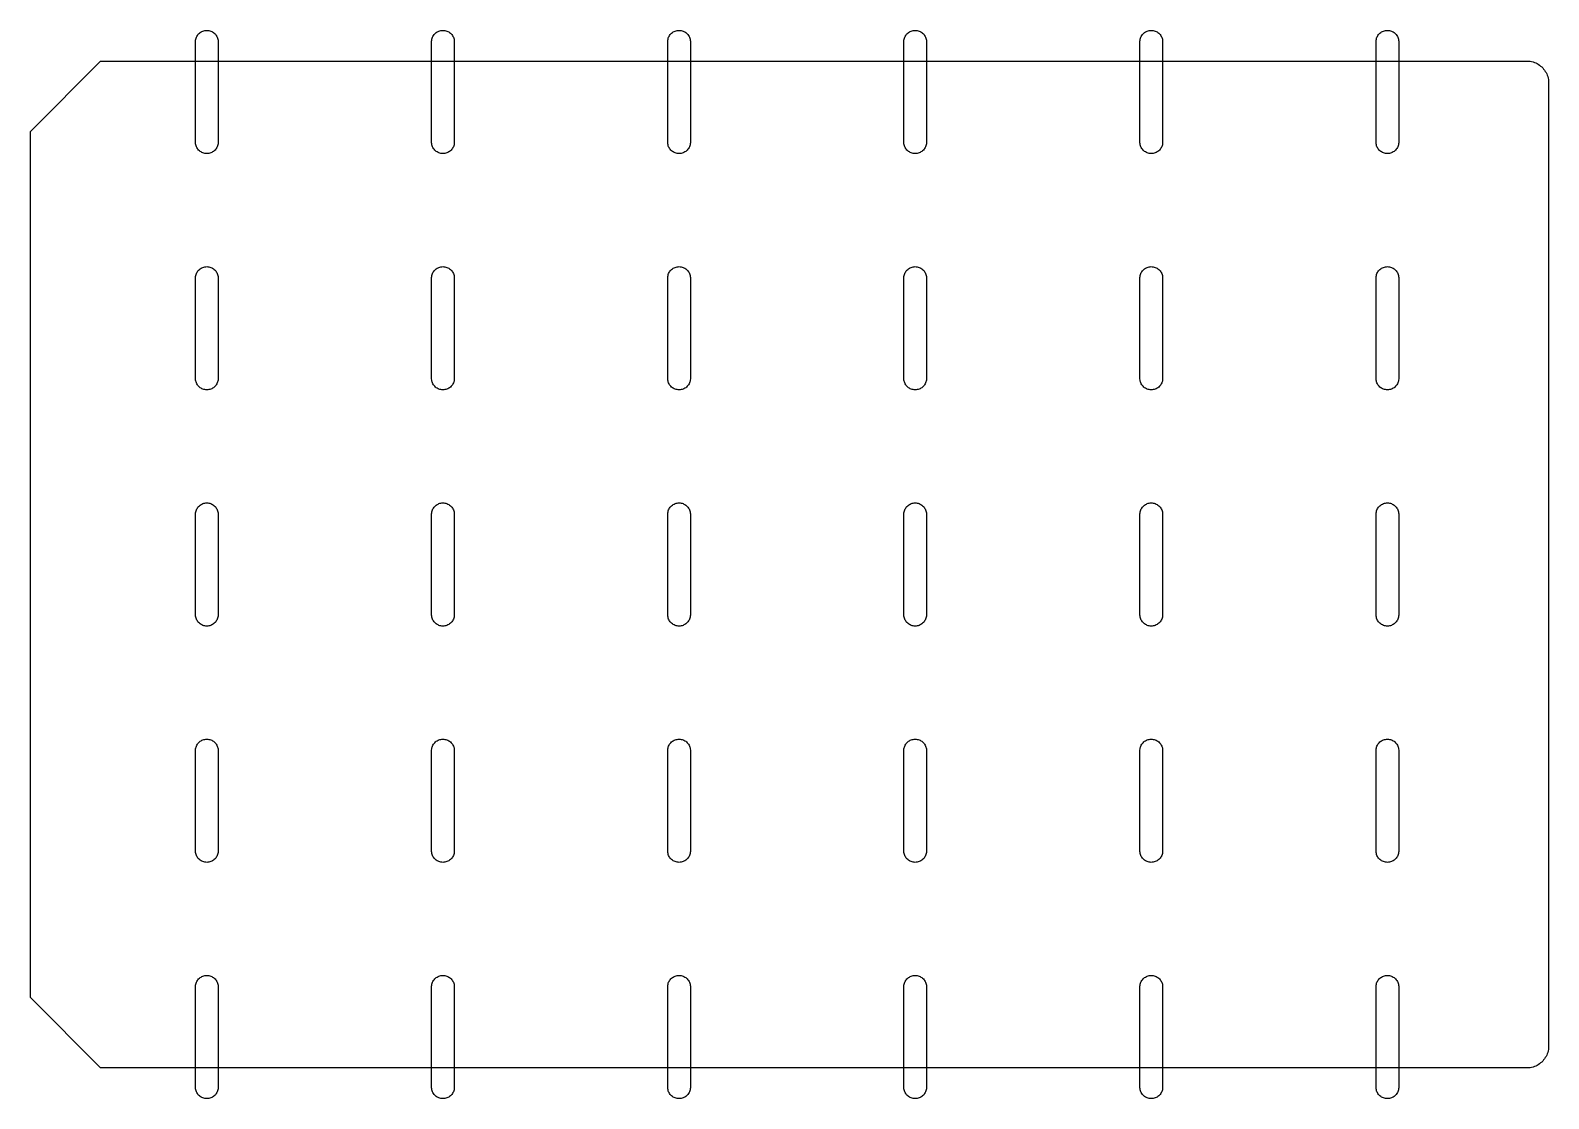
# Model space of a CAD drawing. Extents: x -63 to 63, y -44 to 44.
import ezdxf

# ---------------------------------------------------------------- set-up
doc = ezdxf.new("R2010")
doc.units = 0
doc.layers.add('L0D0_0', color=1, linetype='CONTINUOUS')

msp = doc.modelspace()

# ---------------------------------------------------------------- linework, layer by layer
at = {"layer": 'L0D0_0'}
for points in [[(-48.12, 33.916), (-48.204, 33.92), (-48.287, 33.931), (-48.369, 33.95), (-48.449, 33.976), (-48.526, 34.009), (-48.6, 34.049), (-48.67, 34.095), (-48.736, 34.148), (-48.797, 34.206), (-48.852, 34.269), (-48.901, 34.337), (-48.944, 34.409), (-48.981, 34.485), (-49.01, 34.563), (-49.033, 34.644), (-49.048, 34.727), (-49.055, 34.811), (-49.055, 43.189), (-49.048, 43.273), (-49.033, 43.356), (-49.01, 43.437), (-48.981, 43.515), (-48.944, 43.591), (-48.901, 43.663), (-48.852, 43.731), (-48.797, 43.794), (-48.736, 43.852), (-48.67, 43.905), (-48.6, 43.951), (-48.526, 43.991), (-48.449, 44.024), (-48.369, 44.05), (-48.287, 44.069), (-48.204, 44.08), (-48.12, 44.084), (-48.036, 44.08), (-47.953, 44.069), (-47.871, 44.05), (-47.791, 44.024), (-47.714, 43.991), (-47.64, 43.951), (-47.569, 43.905), (-47.504, 43.852), (-47.443, 43.794), (-47.388, 43.731), (-47.338, 43.663), (-47.295, 43.591), (-47.259, 43.515), (-47.229, 43.437), (-47.207, 43.356), (-47.192, 43.273), (-47.184, 43.189), (-47.184, 34.811), (-47.192, 34.727), (-47.207, 34.644), (-47.229, 34.563), (-47.259, 34.485), (-47.295, 34.409), (-47.338, 34.337), (-47.388, 34.269), (-47.443, 34.206), (-47.504, 34.148), (-47.569, 34.095), (-47.64, 34.049), (-47.714, 34.009), (-47.791, 33.976), (-47.871, 33.95), (-47.953, 33.931), (-48.036, 33.92)], [(-28.62, 33.916), (-28.704, 33.92), (-28.787, 33.931), (-28.869, 33.95), (-28.949, 33.976), (-29.026, 34.009), (-29.1, 34.049), (-29.17, 34.095), (-29.236, 34.148), (-29.297, 34.206), (-29.352, 34.269), (-29.401, 34.337), (-29.444, 34.409), (-29.481, 34.485), (-29.51, 34.563), (-29.533, 34.644), (-29.548, 34.727), (-29.555, 34.811), (-29.555, 43.189), (-29.548, 43.273), (-29.533, 43.356), (-29.51, 43.437), (-29.481, 43.515), (-29.444, 43.591), (-29.401, 43.663), (-29.352, 43.731), (-29.297, 43.794), (-29.236, 43.852), (-29.17, 43.905), (-29.1, 43.951), (-29.026, 43.991), (-28.949, 44.024), (-28.869, 44.05), (-28.787, 44.069), (-28.704, 44.08), (-28.62, 44.084), (-28.536, 44.08), (-28.453, 44.069), (-28.371, 44.05), (-28.291, 44.024), (-28.214, 43.991), (-28.14, 43.951), (-28.069, 43.905), (-28.004, 43.852), (-27.943, 43.794), (-27.888, 43.731), (-27.838, 43.663), (-27.795, 43.591), (-27.759, 43.515), (-27.729, 43.437), (-27.707, 43.356), (-27.692, 43.273), (-27.684, 43.189), (-27.684, 34.811), (-27.692, 34.727), (-27.707, 34.644), (-27.729, 34.563), (-27.759, 34.485), (-27.795, 34.409), (-27.838, 34.337), (-27.888, 34.269), (-27.943, 34.206), (-28.004, 34.148), (-28.069, 34.095), (-28.14, 34.049), (-28.214, 34.009), (-28.291, 33.976), (-28.371, 33.95), (-28.453, 33.931), (-28.536, 33.92)], [(-9.12, 33.916), (-9.204, 33.92), (-9.287, 33.931), (-9.369, 33.95), (-9.449, 33.976), (-9.526, 34.009), (-9.6, 34.049), (-9.67, 34.095), (-9.736, 34.148), (-9.797, 34.206), (-9.852, 34.269), (-9.901, 34.337), (-9.944, 34.409), (-9.981, 34.485), (-10.01, 34.563), (-10.033, 34.644), (-10.048, 34.727), (-10.055, 34.811), (-10.055, 43.189), (-10.048, 43.273), (-10.033, 43.356), (-10.01, 43.437), (-9.981, 43.515), (-9.944, 43.591), (-9.901, 43.663), (-9.852, 43.731), (-9.797, 43.794), (-9.736, 43.852), (-9.67, 43.905), (-9.6, 43.951), (-9.526, 43.991), (-9.449, 44.024), (-9.369, 44.05), (-9.287, 44.069), (-9.204, 44.08), (-9.12, 44.084), (-9.036, 44.08), (-8.953, 44.069), (-8.871, 44.05), (-8.791, 44.024), (-8.714, 43.991), (-8.64, 43.951), (-8.569, 43.905), (-8.504, 43.852), (-8.443, 43.794), (-8.388, 43.731), (-8.338, 43.663), (-8.295, 43.591), (-8.259, 43.515), (-8.229, 43.437), (-8.207, 43.356), (-8.192, 43.273), (-8.184, 43.189), (-8.184, 34.811), (-8.192, 34.727), (-8.207, 34.644), (-8.229, 34.563), (-8.259, 34.485), (-8.295, 34.409), (-8.338, 34.337), (-8.388, 34.269), (-8.443, 34.206), (-8.504, 34.148), (-8.569, 34.095), (-8.64, 34.049), (-8.714, 34.009), (-8.791, 33.976), (-8.871, 33.95), (-8.953, 33.931), (-9.036, 33.92)], [(10.38, 33.916), (10.296, 33.92), (10.213, 33.931), (10.131, 33.95), (10.051, 33.976), (9.974, 34.009), (9.9, 34.049), (9.83, 34.095), (9.764, 34.148), (9.703, 34.206), (9.648, 34.269), (9.599, 34.337), (9.556, 34.409), (9.519, 34.485), (9.49, 34.563), (9.467, 34.644), (9.452, 34.727), (9.445, 34.811), (9.445, 43.189), (9.452, 43.273), (9.467, 43.356), (9.49, 43.437), (9.519, 43.515), (9.556, 43.591), (9.599, 43.663), (9.648, 43.731), (9.703, 43.794), (9.764, 43.852), (9.83, 43.905), (9.9, 43.951), (9.974, 43.991), (10.051, 44.024), (10.131, 44.05), (10.213, 44.069), (10.296, 44.08), (10.38, 44.084), (10.464, 44.08), (10.547, 44.069), (10.629, 44.05), (10.709, 44.024), (10.786, 43.991), (10.86, 43.951), (10.931, 43.905), (10.996, 43.852), (11.057, 43.794), (11.112, 43.731), (11.162, 43.663), (11.205, 43.591), (11.241, 43.515), (11.271, 43.437), (11.293, 43.356), (11.308, 43.273), (11.316, 43.189), (11.316, 34.811), (11.308, 34.727), (11.293, 34.644), (11.271, 34.563), (11.241, 34.485), (11.205, 34.409), (11.162, 34.337), (11.112, 34.269), (11.057, 34.206), (10.996, 34.148), (10.931, 34.095), (10.86, 34.049), (10.786, 34.009), (10.709, 33.976), (10.629, 33.95), (10.547, 33.931), (10.464, 33.92)], [(29.88, 33.916), (29.796, 33.92), (29.713, 33.931), (29.631, 33.95), (29.551, 33.976), (29.474, 34.009), (29.4, 34.049), (29.33, 34.095), (29.264, 34.148), (29.203, 34.206), (29.148, 34.269), (29.099, 34.337), (29.056, 34.409), (29.019, 34.485), (28.99, 34.563), (28.967, 34.644), (28.952, 34.727), (28.945, 34.811), (28.945, 43.189), (28.952, 43.273), (28.967, 43.356), (28.99, 43.437), (29.019, 43.515), (29.056, 43.591), (29.099, 43.663), (29.148, 43.731), (29.203, 43.794), (29.264, 43.852), (29.33, 43.905), (29.4, 43.951), (29.474, 43.991), (29.551, 44.024), (29.631, 44.05), (29.713, 44.069), (29.796, 44.08), (29.88, 44.084), (29.964, 44.08), (30.047, 44.069), (30.129, 44.05), (30.209, 44.024), (30.286, 43.991), (30.36, 43.951), (30.431, 43.905), (30.496, 43.852), (30.557, 43.794), (30.612, 43.731), (30.662, 43.663), (30.705, 43.591), (30.741, 43.515), (30.771, 43.437), (30.793, 43.356), (30.808, 43.273), (30.816, 43.189), (30.816, 34.811), (30.808, 34.727), (30.793, 34.644), (30.771, 34.563), (30.741, 34.485), (30.705, 34.409), (30.662, 34.337), (30.612, 34.269), (30.557, 34.206), (30.496, 34.148), (30.431, 34.095), (30.36, 34.049), (30.286, 34.009), (30.209, 33.976), (30.129, 33.95), (30.047, 33.931), (29.964, 33.92)], [(49.38, 33.916), (49.296, 33.92), (49.213, 33.931), (49.131, 33.95), (49.051, 33.976), (48.974, 34.009), (48.9, 34.049), (48.83, 34.095), (48.764, 34.148), (48.703, 34.206), (48.648, 34.269), (48.599, 34.337), (48.556, 34.409), (48.519, 34.485), (48.49, 34.563), (48.467, 34.644), (48.452, 34.727), (48.445, 34.811), (48.445, 43.189), (48.452, 43.273), (48.467, 43.356), (48.49, 43.437), (48.519, 43.515), (48.556, 43.591), (48.599, 43.663), (48.648, 43.731), (48.703, 43.794), (48.764, 43.852), (48.83, 43.905), (48.9, 43.951), (48.974, 43.991), (49.051, 44.024), (49.131, 44.05), (49.213, 44.069), (49.296, 44.08), (49.38, 44.084), (49.464, 44.08), (49.547, 44.069), (49.629, 44.05), (49.709, 44.024), (49.786, 43.991), (49.86, 43.951), (49.931, 43.905), (49.996, 43.852), (50.057, 43.794), (50.112, 43.731), (50.162, 43.663), (50.205, 43.591), (50.241, 43.515), (50.271, 43.437), (50.293, 43.356), (50.308, 43.273), (50.316, 43.189), (50.316, 34.811), (50.308, 34.727), (50.293, 34.644), (50.271, 34.563), (50.241, 34.485), (50.205, 34.409), (50.162, 34.337), (50.112, 34.269), (50.057, 34.206), (49.996, 34.148), (49.931, 34.095), (49.86, 34.049), (49.786, 34.009), (49.709, 33.976), (49.629, 33.95), (49.547, 33.931), (49.464, 33.92)], [(-56.889, -41.555), (-62.695, -35.749), (-62.695, 35.749), (-56.889, 41.555), (60.939, 41.555), (61.058, 41.547), (61.176, 41.531), (61.292, 41.508), (61.407, 41.477), (61.52, 41.439), (61.629, 41.394), (61.736, 41.341), (61.839, 41.282), (61.938, 41.216), (62.032, 41.143), (62.121, 41.065), (62.205, 40.981), (62.283, 40.892), (62.356, 40.798), (62.422, 40.699), (62.481, 40.596), (62.534, 40.489), (62.579, 40.38), (62.617, 40.267), (62.648, 40.152), (62.671, 40.036), (62.687, 39.918), (62.695, 39.799), (62.695, -39.799), (62.687, -39.918), (62.671, -40.036), (62.648, -40.152), (62.617, -40.267), (62.579, -40.38), (62.534, -40.489), (62.481, -40.596), (62.422, -40.699), (62.356, -40.798), (62.283, -40.892), (62.205, -40.981), (62.121, -41.065), (62.032, -41.143), (61.938, -41.216), (61.839, -41.282), (61.736, -41.341), (61.629, -41.394), (61.52, -41.439), (61.407, -41.477), (61.292, -41.508), (61.176, -41.531), (61.058, -41.547), (60.939, -41.555)], [(-48.12, 14.416), (-48.204, 14.42), (-48.287, 14.431), (-48.369, 14.45), (-48.449, 14.476), (-48.526, 14.509), (-48.6, 14.549), (-48.67, 14.595), (-48.736, 14.648), (-48.797, 14.706), (-48.852, 14.769), (-48.901, 14.837), (-48.944, 14.909), (-48.981, 14.985), (-49.01, 15.063), (-49.033, 15.144), (-49.048, 15.227), (-49.055, 15.311), (-49.055, 23.689), (-49.048, 23.773), (-49.033, 23.856), (-49.01, 23.937), (-48.981, 24.015), (-48.944, 24.091), (-48.901, 24.163), (-48.852, 24.231), (-48.797, 24.294), (-48.736, 24.352), (-48.67, 24.405), (-48.6, 24.451), (-48.526, 24.491), (-48.449, 24.524), (-48.369, 24.55), (-48.287, 24.569), (-48.204, 24.58), (-48.12, 24.584), (-48.036, 24.58), (-47.953, 24.569), (-47.871, 24.55), (-47.791, 24.524), (-47.714, 24.491), (-47.64, 24.451), (-47.569, 24.405), (-47.504, 24.352), (-47.443, 24.294), (-47.388, 24.231), (-47.338, 24.163), (-47.295, 24.091), (-47.259, 24.015), (-47.229, 23.937), (-47.207, 23.856), (-47.192, 23.773), (-47.184, 23.689), (-47.184, 15.311), (-47.192, 15.227), (-47.207, 15.144), (-47.229, 15.063), (-47.259, 14.985), (-47.295, 14.909), (-47.338, 14.837), (-47.388, 14.769), (-47.443, 14.706), (-47.504, 14.648), (-47.569, 14.595), (-47.64, 14.549), (-47.714, 14.509), (-47.791, 14.476), (-47.871, 14.45), (-47.953, 14.431), (-48.036, 14.42)], [(-28.62, 14.416), (-28.704, 14.42), (-28.787, 14.431), (-28.869, 14.45), (-28.949, 14.476), (-29.026, 14.509), (-29.1, 14.549), (-29.17, 14.595), (-29.236, 14.648), (-29.297, 14.706), (-29.352, 14.769), (-29.401, 14.837), (-29.444, 14.909), (-29.481, 14.985), (-29.51, 15.063), (-29.533, 15.144), (-29.548, 15.227), (-29.555, 15.311), (-29.555, 23.689), (-29.548, 23.773), (-29.533, 23.856), (-29.51, 23.937), (-29.481, 24.015), (-29.444, 24.091), (-29.401, 24.163), (-29.352, 24.231), (-29.297, 24.294), (-29.236, 24.352), (-29.17, 24.405), (-29.1, 24.451), (-29.026, 24.491), (-28.949, 24.524), (-28.869, 24.55), (-28.787, 24.569), (-28.704, 24.58), (-28.62, 24.584), (-28.536, 24.58), (-28.453, 24.569), (-28.371, 24.55), (-28.291, 24.524), (-28.214, 24.491), (-28.14, 24.451), (-28.069, 24.405), (-28.004, 24.352), (-27.943, 24.294), (-27.888, 24.231), (-27.838, 24.163), (-27.795, 24.091), (-27.759, 24.015), (-27.729, 23.937), (-27.707, 23.856), (-27.692, 23.773), (-27.684, 23.689), (-27.684, 15.311), (-27.692, 15.227), (-27.707, 15.144), (-27.729, 15.063), (-27.759, 14.985), (-27.795, 14.909), (-27.838, 14.837), (-27.888, 14.769), (-27.943, 14.706), (-28.004, 14.648), (-28.069, 14.595), (-28.14, 14.549), (-28.214, 14.509), (-28.291, 14.476), (-28.371, 14.45), (-28.453, 14.431), (-28.536, 14.42)], [(-9.12, 14.416), (-9.204, 14.42), (-9.287, 14.431), (-9.369, 14.45), (-9.449, 14.476), (-9.526, 14.509), (-9.6, 14.549), (-9.67, 14.595), (-9.736, 14.648), (-9.797, 14.706), (-9.852, 14.769), (-9.901, 14.837), (-9.944, 14.909), (-9.981, 14.985), (-10.01, 15.063), (-10.033, 15.144), (-10.048, 15.227), (-10.055, 15.311), (-10.055, 23.689), (-10.048, 23.773), (-10.033, 23.856), (-10.01, 23.937), (-9.981, 24.015), (-9.944, 24.091), (-9.901, 24.163), (-9.852, 24.231), (-9.797, 24.294), (-9.736, 24.352), (-9.67, 24.405), (-9.6, 24.451), (-9.526, 24.491), (-9.449, 24.524), (-9.369, 24.55), (-9.287, 24.569), (-9.204, 24.58), (-9.12, 24.584), (-9.036, 24.58), (-8.953, 24.569), (-8.871, 24.55), (-8.791, 24.524), (-8.714, 24.491), (-8.64, 24.451), (-8.569, 24.405), (-8.504, 24.352), (-8.443, 24.294), (-8.388, 24.231), (-8.338, 24.163), (-8.295, 24.091), (-8.259, 24.015), (-8.229, 23.937), (-8.207, 23.856), (-8.192, 23.773), (-8.184, 23.689), (-8.184, 15.311), (-8.192, 15.227), (-8.207, 15.144), (-8.229, 15.063), (-8.259, 14.985), (-8.295, 14.909), (-8.338, 14.837), (-8.388, 14.769), (-8.443, 14.706), (-8.504, 14.648), (-8.569, 14.595), (-8.64, 14.549), (-8.714, 14.509), (-8.791, 14.476), (-8.871, 14.45), (-8.953, 14.431), (-9.036, 14.42)], [(10.38, 14.416), (10.296, 14.42), (10.213, 14.431), (10.131, 14.45), (10.051, 14.476), (9.974, 14.509), (9.9, 14.549), (9.83, 14.595), (9.764, 14.648), (9.703, 14.706), (9.648, 14.769), (9.599, 14.837), (9.556, 14.909), (9.519, 14.985), (9.49, 15.063), (9.467, 15.144), (9.452, 15.227), (9.445, 15.311), (9.445, 23.689), (9.452, 23.773), (9.467, 23.856), (9.49, 23.937), (9.519, 24.015), (9.556, 24.091), (9.599, 24.163), (9.648, 24.231), (9.703, 24.294), (9.764, 24.352), (9.83, 24.405), (9.9, 24.451), (9.974, 24.491), (10.051, 24.524), (10.131, 24.55), (10.213, 24.569), (10.296, 24.58), (10.38, 24.584), (10.464, 24.58), (10.547, 24.569), (10.629, 24.55), (10.709, 24.524), (10.786, 24.491), (10.86, 24.451), (10.931, 24.405), (10.996, 24.352), (11.057, 24.294), (11.112, 24.231), (11.162, 24.163), (11.205, 24.091), (11.241, 24.015), (11.271, 23.937), (11.293, 23.856), (11.308, 23.773), (11.316, 23.689), (11.316, 15.311), (11.308, 15.227), (11.293, 15.144), (11.271, 15.063), (11.241, 14.985), (11.205, 14.909), (11.162, 14.837), (11.112, 14.769), (11.057, 14.706), (10.996, 14.648), (10.931, 14.595), (10.86, 14.549), (10.786, 14.509), (10.709, 14.476), (10.629, 14.45), (10.547, 14.431), (10.464, 14.42)], [(29.88, 14.416), (29.796, 14.42), (29.713, 14.431), (29.631, 14.45), (29.551, 14.476), (29.474, 14.509), (29.4, 14.549), (29.33, 14.595), (29.264, 14.648), (29.203, 14.706), (29.148, 14.769), (29.099, 14.837), (29.056, 14.909), (29.019, 14.985), (28.99, 15.063), (28.967, 15.144), (28.952, 15.227), (28.945, 15.311), (28.945, 23.689), (28.952, 23.773), (28.967, 23.856), (28.99, 23.937), (29.019, 24.015), (29.056, 24.091), (29.099, 24.163), (29.148, 24.231), (29.203, 24.294), (29.264, 24.352), (29.33, 24.405), (29.4, 24.451), (29.474, 24.491), (29.551, 24.524), (29.631, 24.55), (29.713, 24.569), (29.796, 24.58), (29.88, 24.584), (29.964, 24.58), (30.047, 24.569), (30.129, 24.55), (30.209, 24.524), (30.286, 24.491), (30.36, 24.451), (30.431, 24.405), (30.496, 24.352), (30.557, 24.294), (30.612, 24.231), (30.662, 24.163), (30.705, 24.091), (30.741, 24.015), (30.771, 23.937), (30.793, 23.856), (30.808, 23.773), (30.816, 23.689), (30.816, 15.311), (30.808, 15.227), (30.793, 15.144), (30.771, 15.063), (30.741, 14.985), (30.705, 14.909), (30.662, 14.837), (30.612, 14.769), (30.557, 14.706), (30.496, 14.648), (30.431, 14.595), (30.36, 14.549), (30.286, 14.509), (30.209, 14.476), (30.129, 14.45), (30.047, 14.431), (29.964, 14.42)], [(49.38, 14.416), (49.296, 14.42), (49.213, 14.431), (49.131, 14.45), (49.051, 14.476), (48.974, 14.509), (48.9, 14.549), (48.83, 14.595), (48.764, 14.648), (48.703, 14.706), (48.648, 14.769), (48.599, 14.837), (48.556, 14.909), (48.519, 14.985), (48.49, 15.063), (48.467, 15.144), (48.452, 15.227), (48.445, 15.311), (48.445, 23.689), (48.452, 23.773), (48.467, 23.856), (48.49, 23.937), (48.519, 24.015), (48.556, 24.091), (48.599, 24.163), (48.648, 24.231), (48.703, 24.294), (48.764, 24.352), (48.83, 24.405), (48.9, 24.451), (48.974, 24.491), (49.051, 24.524), (49.131, 24.55), (49.213, 24.569), (49.296, 24.58), (49.38, 24.584), (49.464, 24.58), (49.547, 24.569), (49.629, 24.55), (49.709, 24.524), (49.786, 24.491), (49.86, 24.451), (49.931, 24.405), (49.996, 24.352), (50.057, 24.294), (50.112, 24.231), (50.162, 24.163), (50.205, 24.091), (50.241, 24.015), (50.271, 23.937), (50.293, 23.856), (50.308, 23.773), (50.316, 23.689), (50.316, 15.311), (50.308, 15.227), (50.293, 15.144), (50.271, 15.063), (50.241, 14.985), (50.205, 14.909), (50.162, 14.837), (50.112, 14.769), (50.057, 14.706), (49.996, 14.648), (49.931, 14.595), (49.86, 14.549), (49.786, 14.509), (49.709, 14.476), (49.629, 14.45), (49.547, 14.431), (49.464, 14.42)], [(-48.12, -5.084), (-48.204, -5.08), (-48.287, -5.069), (-48.369, -5.05), (-48.449, -5.024), (-48.526, -4.991), (-48.6, -4.951), (-48.67, -4.905), (-48.736, -4.852), (-48.797, -4.794), (-48.852, -4.731), (-48.901, -4.663), (-48.944, -4.591), (-48.981, -4.515), (-49.01, -4.437), (-49.033, -4.356), (-49.048, -4.273), (-49.055, -4.189), (-49.055, 4.189), (-49.048, 4.273), (-49.033, 4.356), (-49.01, 4.437), (-48.981, 4.515), (-48.944, 4.591), (-48.901, 4.663), (-48.852, 4.731), (-48.797, 4.794), (-48.736, 4.852), (-48.67, 4.905), (-48.6, 4.951), (-48.526, 4.991), (-48.449, 5.024), (-48.369, 5.05), (-48.287, 5.069), (-48.204, 5.08), (-48.12, 5.084), (-48.036, 5.08), (-47.953, 5.069), (-47.871, 5.05), (-47.791, 5.024), (-47.714, 4.991), (-47.64, 4.951), (-47.569, 4.905), (-47.504, 4.852), (-47.443, 4.794), (-47.388, 4.731), (-47.338, 4.663), (-47.295, 4.591), (-47.259, 4.515), (-47.229, 4.437), (-47.207, 4.356), (-47.192, 4.273), (-47.184, 4.189), (-47.184, -4.189), (-47.192, -4.273), (-47.207, -4.356), (-47.229, -4.437), (-47.259, -4.515), (-47.295, -4.591), (-47.338, -4.663), (-47.388, -4.731), (-47.443, -4.794), (-47.504, -4.852), (-47.569, -4.905), (-47.64, -4.951), (-47.714, -4.991), (-47.791, -5.024), (-47.871, -5.05), (-47.953, -5.069), (-48.036, -5.08)], [(-28.62, -5.084), (-28.704, -5.08), (-28.787, -5.069), (-28.869, -5.05), (-28.949, -5.024), (-29.026, -4.991), (-29.1, -4.951), (-29.17, -4.905), (-29.236, -4.852), (-29.297, -4.794), (-29.352, -4.731), (-29.401, -4.663), (-29.444, -4.591), (-29.481, -4.515), (-29.51, -4.437), (-29.533, -4.356), (-29.548, -4.273), (-29.555, -4.189), (-29.555, 4.189), (-29.548, 4.273), (-29.533, 4.356), (-29.51, 4.437), (-29.481, 4.515), (-29.444, 4.591), (-29.401, 4.663), (-29.352, 4.731), (-29.297, 4.794), (-29.236, 4.852), (-29.17, 4.905), (-29.1, 4.951), (-29.026, 4.991), (-28.949, 5.024), (-28.869, 5.05), (-28.787, 5.069), (-28.704, 5.08), (-28.62, 5.084), (-28.536, 5.08), (-28.453, 5.069), (-28.371, 5.05), (-28.291, 5.024), (-28.214, 4.991), (-28.14, 4.951), (-28.069, 4.905), (-28.004, 4.852), (-27.943, 4.794), (-27.888, 4.731), (-27.838, 4.663), (-27.795, 4.591), (-27.759, 4.515), (-27.729, 4.437), (-27.707, 4.356), (-27.692, 4.273), (-27.684, 4.189), (-27.684, -4.189), (-27.692, -4.273), (-27.707, -4.356), (-27.729, -4.437), (-27.759, -4.515), (-27.795, -4.591), (-27.838, -4.663), (-27.888, -4.731), (-27.943, -4.794), (-28.004, -4.852), (-28.069, -4.905), (-28.14, -4.951), (-28.214, -4.991), (-28.291, -5.024), (-28.371, -5.05), (-28.453, -5.069), (-28.536, -5.08)], [(-9.12, -5.084), (-9.204, -5.08), (-9.287, -5.069), (-9.369, -5.05), (-9.449, -5.024), (-9.526, -4.991), (-9.6, -4.951), (-9.67, -4.905), (-9.736, -4.852), (-9.797, -4.794), (-9.852, -4.731), (-9.901, -4.663), (-9.944, -4.591), (-9.981, -4.515), (-10.01, -4.437), (-10.033, -4.356), (-10.048, -4.273), (-10.055, -4.189), (-10.055, 4.189), (-10.048, 4.273), (-10.033, 4.356), (-10.01, 4.437), (-9.981, 4.515), (-9.944, 4.591), (-9.901, 4.663), (-9.852, 4.731), (-9.797, 4.794), (-9.736, 4.852), (-9.67, 4.905), (-9.6, 4.951), (-9.526, 4.991), (-9.449, 5.024), (-9.369, 5.05), (-9.287, 5.069), (-9.204, 5.08), (-9.12, 5.084), (-9.036, 5.08), (-8.953, 5.069), (-8.871, 5.05), (-8.791, 5.024), (-8.714, 4.991), (-8.64, 4.951), (-8.569, 4.905), (-8.504, 4.852), (-8.443, 4.794), (-8.388, 4.731), (-8.338, 4.663), (-8.295, 4.591), (-8.259, 4.515), (-8.229, 4.437), (-8.207, 4.356), (-8.192, 4.273), (-8.184, 4.189), (-8.184, -4.189), (-8.192, -4.273), (-8.207, -4.356), (-8.229, -4.437), (-8.259, -4.515), (-8.295, -4.591), (-8.338, -4.663), (-8.388, -4.731), (-8.443, -4.794), (-8.504, -4.852), (-8.569, -4.905), (-8.64, -4.951), (-8.714, -4.991), (-8.791, -5.024), (-8.871, -5.05), (-8.953, -5.069), (-9.036, -5.08)], [(10.38, -5.084), (10.296, -5.08), (10.213, -5.069), (10.131, -5.05), (10.051, -5.024), (9.974, -4.991), (9.9, -4.951), (9.83, -4.905), (9.764, -4.852), (9.703, -4.794), (9.648, -4.731), (9.599, -4.663), (9.556, -4.591), (9.519, -4.515), (9.49, -4.437), (9.467, -4.356), (9.452, -4.273), (9.445, -4.189), (9.445, 4.189), (9.452, 4.273), (9.467, 4.356), (9.49, 4.437), (9.519, 4.515), (9.556, 4.591), (9.599, 4.663), (9.648, 4.731), (9.703, 4.794), (9.764, 4.852), (9.83, 4.905), (9.9, 4.951), (9.974, 4.991), (10.051, 5.024), (10.131, 5.05), (10.213, 5.069), (10.296, 5.08), (10.38, 5.084), (10.464, 5.08), (10.547, 5.069), (10.629, 5.05), (10.709, 5.024), (10.786, 4.991), (10.86, 4.951), (10.931, 4.905), (10.996, 4.852), (11.057, 4.794), (11.112, 4.731), (11.162, 4.663), (11.205, 4.591), (11.241, 4.515), (11.271, 4.437), (11.293, 4.356), (11.308, 4.273), (11.316, 4.189), (11.316, -4.189), (11.308, -4.273), (11.293, -4.356), (11.271, -4.437), (11.241, -4.515), (11.205, -4.591), (11.162, -4.663), (11.112, -4.731), (11.057, -4.794), (10.996, -4.852), (10.931, -4.905), (10.86, -4.951), (10.786, -4.991), (10.709, -5.024), (10.629, -5.05), (10.547, -5.069), (10.464, -5.08)], [(29.88, -5.084), (29.796, -5.08), (29.713, -5.069), (29.631, -5.05), (29.551, -5.024), (29.474, -4.991), (29.4, -4.951), (29.33, -4.905), (29.264, -4.852), (29.203, -4.794), (29.148, -4.731), (29.099, -4.663), (29.056, -4.591), (29.019, -4.515), (28.99, -4.437), (28.967, -4.356), (28.952, -4.273), (28.945, -4.189), (28.945, 4.189), (28.952, 4.273), (28.967, 4.356), (28.99, 4.437), (29.019, 4.515), (29.056, 4.591), (29.099, 4.663), (29.148, 4.731), (29.203, 4.794), (29.264, 4.852), (29.33, 4.905), (29.4, 4.951), (29.474, 4.991), (29.551, 5.024), (29.631, 5.05), (29.713, 5.069), (29.796, 5.08), (29.88, 5.084), (29.964, 5.08), (30.047, 5.069), (30.129, 5.05), (30.209, 5.024), (30.286, 4.991), (30.36, 4.951), (30.431, 4.905), (30.496, 4.852), (30.557, 4.794), (30.612, 4.731), (30.662, 4.663), (30.705, 4.591), (30.741, 4.515), (30.771, 4.437), (30.793, 4.356), (30.808, 4.273), (30.816, 4.189), (30.816, -4.189), (30.808, -4.273), (30.793, -4.356), (30.771, -4.437), (30.741, -4.515), (30.705, -4.591), (30.662, -4.663), (30.612, -4.731), (30.557, -4.794), (30.496, -4.852), (30.431, -4.905), (30.36, -4.951), (30.286, -4.991), (30.209, -5.024), (30.129, -5.05), (30.047, -5.069), (29.964, -5.08)], [(49.38, -5.084), (49.296, -5.08), (49.213, -5.069), (49.131, -5.05), (49.051, -5.024), (48.974, -4.991), (48.9, -4.951), (48.83, -4.905), (48.764, -4.852), (48.703, -4.794), (48.648, -4.731), (48.599, -4.663), (48.556, -4.591), (48.519, -4.515), (48.49, -4.437), (48.467, -4.356), (48.452, -4.273), (48.445, -4.189), (48.445, 4.189), (48.452, 4.273), (48.467, 4.356), (48.49, 4.437), (48.519, 4.515), (48.556, 4.591), (48.599, 4.663), (48.648, 4.731), (48.703, 4.794), (48.764, 4.852), (48.83, 4.905), (48.9, 4.951), (48.974, 4.991), (49.051, 5.024), (49.131, 5.05), (49.213, 5.069), (49.296, 5.08), (49.38, 5.084), (49.464, 5.08), (49.547, 5.069), (49.629, 5.05), (49.709, 5.024), (49.786, 4.991), (49.86, 4.951), (49.931, 4.905), (49.996, 4.852), (50.057, 4.794), (50.112, 4.731), (50.162, 4.663), (50.205, 4.591), (50.241, 4.515), (50.271, 4.437), (50.293, 4.356), (50.308, 4.273), (50.316, 4.189), (50.316, -4.189), (50.308, -4.273), (50.293, -4.356), (50.271, -4.437), (50.241, -4.515), (50.205, -4.591), (50.162, -4.663), (50.112, -4.731), (50.057, -4.794), (49.996, -4.852), (49.931, -4.905), (49.86, -4.951), (49.786, -4.991), (49.709, -5.024), (49.629, -5.05), (49.547, -5.069), (49.464, -5.08)], [(-48.12, -24.584), (-48.204, -24.58), (-48.287, -24.569), (-48.369, -24.55), (-48.449, -24.524), (-48.526, -24.491), (-48.6, -24.451), (-48.67, -24.405), (-48.736, -24.352), (-48.797, -24.294), (-48.852, -24.231), (-48.901, -24.163), (-48.944, -24.091), (-48.981, -24.015), (-49.01, -23.937), (-49.033, -23.856), (-49.048, -23.773), (-49.055, -23.689), (-49.055, -15.311), (-49.048, -15.227), (-49.033, -15.144), (-49.01, -15.063), (-48.981, -14.985), (-48.944, -14.909), (-48.901, -14.837), (-48.852, -14.769), (-48.797, -14.706), (-48.736, -14.648), (-48.67, -14.595), (-48.6, -14.549), (-48.526, -14.509), (-48.449, -14.476), (-48.369, -14.45), (-48.287, -14.431), (-48.204, -14.42), (-48.12, -14.416), (-48.036, -14.42), (-47.953, -14.431), (-47.871, -14.45), (-47.791, -14.476), (-47.714, -14.509), (-47.64, -14.549), (-47.569, -14.595), (-47.504, -14.648), (-47.443, -14.706), (-47.388, -14.769), (-47.338, -14.837), (-47.295, -14.909), (-47.259, -14.985), (-47.229, -15.063), (-47.207, -15.144), (-47.192, -15.227), (-47.184, -15.311), (-47.184, -23.689), (-47.192, -23.773), (-47.207, -23.856), (-47.229, -23.937), (-47.259, -24.015), (-47.295, -24.091), (-47.338, -24.163), (-47.388, -24.231), (-47.443, -24.294), (-47.504, -24.352), (-47.569, -24.405), (-47.64, -24.451), (-47.714, -24.491), (-47.791, -24.524), (-47.871, -24.55), (-47.953, -24.569), (-48.036, -24.58)], [(-28.62, -24.584), (-28.704, -24.58), (-28.787, -24.569), (-28.869, -24.55), (-28.949, -24.524), (-29.026, -24.491), (-29.1, -24.451), (-29.17, -24.405), (-29.236, -24.352), (-29.297, -24.294), (-29.352, -24.231), (-29.401, -24.163), (-29.444, -24.091), (-29.481, -24.015), (-29.51, -23.937), (-29.533, -23.856), (-29.548, -23.773), (-29.555, -23.689), (-29.555, -15.311), (-29.548, -15.227), (-29.533, -15.144), (-29.51, -15.063), (-29.481, -14.985), (-29.444, -14.909), (-29.401, -14.837), (-29.352, -14.769), (-29.297, -14.706), (-29.236, -14.648), (-29.17, -14.595), (-29.1, -14.549), (-29.026, -14.509), (-28.949, -14.476), (-28.869, -14.45), (-28.787, -14.431), (-28.704, -14.42), (-28.62, -14.416), (-28.536, -14.42), (-28.453, -14.431), (-28.371, -14.45), (-28.291, -14.476), (-28.214, -14.509), (-28.14, -14.549), (-28.069, -14.595), (-28.004, -14.648), (-27.943, -14.706), (-27.888, -14.769), (-27.838, -14.837), (-27.795, -14.909), (-27.759, -14.985), (-27.729, -15.063), (-27.707, -15.144), (-27.692, -15.227), (-27.684, -15.311), (-27.684, -23.689), (-27.692, -23.773), (-27.707, -23.856), (-27.729, -23.937), (-27.759, -24.015), (-27.795, -24.091), (-27.838, -24.163), (-27.888, -24.231), (-27.943, -24.294), (-28.004, -24.352), (-28.069, -24.405), (-28.14, -24.451), (-28.214, -24.491), (-28.291, -24.524), (-28.371, -24.55), (-28.453, -24.569), (-28.536, -24.58)], [(-9.12, -24.584), (-9.204, -24.58), (-9.287, -24.569), (-9.369, -24.55), (-9.449, -24.524), (-9.526, -24.491), (-9.6, -24.451), (-9.67, -24.405), (-9.736, -24.352), (-9.797, -24.294), (-9.852, -24.231), (-9.901, -24.163), (-9.944, -24.091), (-9.981, -24.015), (-10.01, -23.937), (-10.033, -23.856), (-10.048, -23.773), (-10.055, -23.689), (-10.055, -15.311), (-10.048, -15.227), (-10.033, -15.144), (-10.01, -15.063), (-9.981, -14.985), (-9.944, -14.909), (-9.901, -14.837), (-9.852, -14.769), (-9.797, -14.706), (-9.736, -14.648), (-9.67, -14.595), (-9.6, -14.549), (-9.526, -14.509), (-9.449, -14.476), (-9.369, -14.45), (-9.287, -14.431), (-9.204, -14.42), (-9.12, -14.416), (-9.036, -14.42), (-8.953, -14.431), (-8.871, -14.45), (-8.791, -14.476), (-8.714, -14.509), (-8.64, -14.549), (-8.569, -14.595), (-8.504, -14.648), (-8.443, -14.706), (-8.388, -14.769), (-8.338, -14.837), (-8.295, -14.909), (-8.259, -14.985), (-8.229, -15.063), (-8.207, -15.144), (-8.192, -15.227), (-8.184, -15.311), (-8.184, -23.689), (-8.192, -23.773), (-8.207, -23.856), (-8.229, -23.937), (-8.259, -24.015), (-8.295, -24.091), (-8.338, -24.163), (-8.388, -24.231), (-8.443, -24.294), (-8.504, -24.352), (-8.569, -24.405), (-8.64, -24.451), (-8.714, -24.491), (-8.791, -24.524), (-8.871, -24.55), (-8.953, -24.569), (-9.036, -24.58)], [(10.38, -24.584), (10.296, -24.58), (10.213, -24.569), (10.131, -24.55), (10.051, -24.524), (9.974, -24.491), (9.9, -24.451), (9.83, -24.405), (9.764, -24.352), (9.703, -24.294), (9.648, -24.231), (9.599, -24.163), (9.556, -24.091), (9.519, -24.015), (9.49, -23.937), (9.467, -23.856), (9.452, -23.773), (9.445, -23.689), (9.445, -15.311), (9.452, -15.227), (9.467, -15.144), (9.49, -15.063), (9.519, -14.985), (9.556, -14.909), (9.599, -14.837), (9.648, -14.769), (9.703, -14.706), (9.764, -14.648), (9.83, -14.595), (9.9, -14.549), (9.974, -14.509), (10.051, -14.476), (10.131, -14.45), (10.213, -14.431), (10.296, -14.42), (10.38, -14.416), (10.464, -14.42), (10.547, -14.431), (10.629, -14.45), (10.709, -14.476), (10.786, -14.509), (10.86, -14.549), (10.931, -14.595), (10.996, -14.648), (11.057, -14.706), (11.112, -14.769), (11.162, -14.837), (11.205, -14.909), (11.241, -14.985), (11.271, -15.063), (11.293, -15.144), (11.308, -15.227), (11.316, -15.311), (11.316, -23.689), (11.308, -23.773), (11.293, -23.856), (11.271, -23.937), (11.241, -24.015), (11.205, -24.091), (11.162, -24.163), (11.112, -24.231), (11.057, -24.294), (10.996, -24.352), (10.931, -24.405), (10.86, -24.451), (10.786, -24.491), (10.709, -24.524), (10.629, -24.55), (10.547, -24.569), (10.464, -24.58)], [(29.88, -24.584), (29.796, -24.58), (29.713, -24.569), (29.631, -24.55), (29.551, -24.524), (29.474, -24.491), (29.4, -24.451), (29.33, -24.405), (29.264, -24.352), (29.203, -24.294), (29.148, -24.231), (29.099, -24.163), (29.056, -24.091), (29.019, -24.015), (28.99, -23.937), (28.967, -23.856), (28.952, -23.773), (28.945, -23.689), (28.945, -15.311), (28.952, -15.227), (28.967, -15.144), (28.99, -15.063), (29.019, -14.985), (29.056, -14.909), (29.099, -14.837), (29.148, -14.769), (29.203, -14.706), (29.264, -14.648), (29.33, -14.595), (29.4, -14.549), (29.474, -14.509), (29.551, -14.476), (29.631, -14.45), (29.713, -14.431), (29.796, -14.42), (29.88, -14.416), (29.964, -14.42), (30.047, -14.431), (30.129, -14.45), (30.209, -14.476), (30.286, -14.509), (30.36, -14.549), (30.431, -14.595), (30.496, -14.648), (30.557, -14.706), (30.612, -14.769), (30.662, -14.837), (30.705, -14.909), (30.741, -14.985), (30.771, -15.063), (30.793, -15.144), (30.808, -15.227), (30.816, -15.311), (30.816, -23.689), (30.808, -23.773), (30.793, -23.856), (30.771, -23.937), (30.741, -24.015), (30.705, -24.091), (30.662, -24.163), (30.612, -24.231), (30.557, -24.294), (30.496, -24.352), (30.431, -24.405), (30.36, -24.451), (30.286, -24.491), (30.209, -24.524), (30.129, -24.55), (30.047, -24.569), (29.964, -24.58)], [(49.38, -24.584), (49.296, -24.58), (49.213, -24.569), (49.131, -24.55), (49.051, -24.524), (48.974, -24.491), (48.9, -24.451), (48.83, -24.405), (48.764, -24.352), (48.703, -24.294), (48.648, -24.231), (48.599, -24.163), (48.556, -24.091), (48.519, -24.015), (48.49, -23.937), (48.467, -23.856), (48.452, -23.773), (48.445, -23.689), (48.445, -15.311), (48.452, -15.227), (48.467, -15.144), (48.49, -15.063), (48.519, -14.985), (48.556, -14.909), (48.599, -14.837), (48.648, -14.769), (48.703, -14.706), (48.764, -14.648), (48.83, -14.595), (48.9, -14.549), (48.974, -14.509), (49.051, -14.476), (49.131, -14.45), (49.213, -14.431), (49.296, -14.42), (49.38, -14.416), (49.464, -14.42), (49.547, -14.431), (49.629, -14.45), (49.709, -14.476), (49.786, -14.509), (49.86, -14.549), (49.931, -14.595), (49.996, -14.648), (50.057, -14.706), (50.112, -14.769), (50.162, -14.837), (50.205, -14.909), (50.241, -14.985), (50.271, -15.063), (50.293, -15.144), (50.308, -15.227), (50.316, -15.311), (50.316, -23.689), (50.308, -23.773), (50.293, -23.856), (50.271, -23.937), (50.241, -24.015), (50.205, -24.091), (50.162, -24.163), (50.112, -24.231), (50.057, -24.294), (49.996, -24.352), (49.931, -24.405), (49.86, -24.451), (49.786, -24.491), (49.709, -24.524), (49.629, -24.55), (49.547, -24.569), (49.464, -24.58)], [(-48.12, -44.084), (-48.204, -44.08), (-48.287, -44.069), (-48.369, -44.05), (-48.449, -44.024), (-48.526, -43.991), (-48.6, -43.951), (-48.67, -43.905), (-48.736, -43.852), (-48.797, -43.794), (-48.852, -43.731), (-48.901, -43.663), (-48.944, -43.591), (-48.981, -43.515), (-49.01, -43.437), (-49.033, -43.356), (-49.048, -43.273), (-49.055, -43.189), (-49.055, -34.811), (-49.048, -34.727), (-49.033, -34.644), (-49.01, -34.563), (-48.981, -34.485), (-48.944, -34.409), (-48.901, -34.337), (-48.852, -34.269), (-48.797, -34.206), (-48.736, -34.148), (-48.67, -34.095), (-48.6, -34.049), (-48.526, -34.009), (-48.449, -33.976), (-48.369, -33.95), (-48.287, -33.931), (-48.204, -33.92), (-48.12, -33.916), (-48.036, -33.92), (-47.953, -33.931), (-47.871, -33.95), (-47.791, -33.976), (-47.714, -34.009), (-47.64, -34.049), (-47.569, -34.095), (-47.504, -34.148), (-47.443, -34.206), (-47.388, -34.269), (-47.338, -34.337), (-47.295, -34.409), (-47.259, -34.485), (-47.229, -34.563), (-47.207, -34.644), (-47.192, -34.727), (-47.184, -34.811), (-47.184, -43.189), (-47.192, -43.273), (-47.207, -43.356), (-47.229, -43.437), (-47.259, -43.515), (-47.295, -43.591), (-47.338, -43.663), (-47.388, -43.731), (-47.443, -43.794), (-47.504, -43.852), (-47.569, -43.905), (-47.64, -43.951), (-47.714, -43.991), (-47.791, -44.024), (-47.871, -44.05), (-47.953, -44.069), (-48.036, -44.08)], [(-28.62, -44.084), (-28.704, -44.08), (-28.787, -44.069), (-28.869, -44.05), (-28.949, -44.024), (-29.026, -43.991), (-29.1, -43.951), (-29.17, -43.905), (-29.236, -43.852), (-29.297, -43.794), (-29.352, -43.731), (-29.401, -43.663), (-29.444, -43.591), (-29.481, -43.515), (-29.51, -43.437), (-29.533, -43.356), (-29.548, -43.273), (-29.555, -43.189), (-29.555, -34.811), (-29.548, -34.727), (-29.533, -34.644), (-29.51, -34.563), (-29.481, -34.485), (-29.444, -34.409), (-29.401, -34.337), (-29.352, -34.269), (-29.297, -34.206), (-29.236, -34.148), (-29.17, -34.095), (-29.1, -34.049), (-29.026, -34.009), (-28.949, -33.976), (-28.869, -33.95), (-28.787, -33.931), (-28.704, -33.92), (-28.62, -33.916), (-28.536, -33.92), (-28.453, -33.931), (-28.371, -33.95), (-28.291, -33.976), (-28.214, -34.009), (-28.14, -34.049), (-28.069, -34.095), (-28.004, -34.148), (-27.943, -34.206), (-27.888, -34.269), (-27.838, -34.337), (-27.795, -34.409), (-27.759, -34.485), (-27.729, -34.563), (-27.707, -34.644), (-27.692, -34.727), (-27.684, -34.811), (-27.684, -43.189), (-27.692, -43.273), (-27.707, -43.356), (-27.729, -43.437), (-27.759, -43.515), (-27.795, -43.591), (-27.838, -43.663), (-27.888, -43.731), (-27.943, -43.794), (-28.004, -43.852), (-28.069, -43.905), (-28.14, -43.951), (-28.214, -43.991), (-28.291, -44.024), (-28.371, -44.05), (-28.453, -44.069), (-28.536, -44.08)], [(-9.12, -44.084), (-9.204, -44.08), (-9.287, -44.069), (-9.369, -44.05), (-9.449, -44.024), (-9.526, -43.991), (-9.6, -43.951), (-9.67, -43.905), (-9.736, -43.852), (-9.797, -43.794), (-9.852, -43.731), (-9.901, -43.663), (-9.944, -43.591), (-9.981, -43.515), (-10.01, -43.437), (-10.033, -43.356), (-10.048, -43.273), (-10.055, -43.189), (-10.055, -34.811), (-10.048, -34.727), (-10.033, -34.644), (-10.01, -34.563), (-9.981, -34.485), (-9.944, -34.409), (-9.901, -34.337), (-9.852, -34.269), (-9.797, -34.206), (-9.736, -34.148), (-9.67, -34.095), (-9.6, -34.049), (-9.526, -34.009), (-9.449, -33.976), (-9.369, -33.95), (-9.287, -33.931), (-9.204, -33.92), (-9.12, -33.916), (-9.036, -33.92), (-8.953, -33.931), (-8.871, -33.95), (-8.791, -33.976), (-8.714, -34.009), (-8.64, -34.049), (-8.569, -34.095), (-8.504, -34.148), (-8.443, -34.206), (-8.388, -34.269), (-8.338, -34.337), (-8.295, -34.409), (-8.259, -34.485), (-8.229, -34.563), (-8.207, -34.644), (-8.192, -34.727), (-8.184, -34.811), (-8.184, -43.189), (-8.192, -43.273), (-8.207, -43.356), (-8.229, -43.437), (-8.259, -43.515), (-8.295, -43.591), (-8.338, -43.663), (-8.388, -43.731), (-8.443, -43.794), (-8.504, -43.852), (-8.569, -43.905), (-8.64, -43.951), (-8.714, -43.991), (-8.791, -44.024), (-8.871, -44.05), (-8.953, -44.069), (-9.036, -44.08)], [(10.38, -44.084), (10.296, -44.08), (10.213, -44.069), (10.131, -44.05), (10.051, -44.024), (9.974, -43.991), (9.9, -43.951), (9.83, -43.905), (9.764, -43.852), (9.703, -43.794), (9.648, -43.731), (9.599, -43.663), (9.556, -43.591), (9.519, -43.515), (9.49, -43.437), (9.467, -43.356), (9.452, -43.273), (9.445, -43.189), (9.445, -34.811), (9.452, -34.727), (9.467, -34.644), (9.49, -34.563), (9.519, -34.485), (9.556, -34.409), (9.599, -34.337), (9.648, -34.269), (9.703, -34.206), (9.764, -34.148), (9.83, -34.095), (9.9, -34.049), (9.974, -34.009), (10.051, -33.976), (10.131, -33.95), (10.213, -33.931), (10.296, -33.92), (10.38, -33.916), (10.464, -33.92), (10.547, -33.931), (10.629, -33.95), (10.709, -33.976), (10.786, -34.009), (10.86, -34.049), (10.931, -34.095), (10.996, -34.148), (11.057, -34.206), (11.112, -34.269), (11.162, -34.337), (11.205, -34.409), (11.241, -34.485), (11.271, -34.563), (11.293, -34.644), (11.308, -34.727), (11.316, -34.811), (11.316, -43.189), (11.308, -43.273), (11.293, -43.356), (11.271, -43.437), (11.241, -43.515), (11.205, -43.591), (11.162, -43.663), (11.112, -43.731), (11.057, -43.794), (10.996, -43.852), (10.931, -43.905), (10.86, -43.951), (10.786, -43.991), (10.709, -44.024), (10.629, -44.05), (10.547, -44.069), (10.464, -44.08)], [(29.88, -44.084), (29.796, -44.08), (29.713, -44.069), (29.631, -44.05), (29.551, -44.024), (29.474, -43.991), (29.4, -43.951), (29.33, -43.905), (29.264, -43.852), (29.203, -43.794), (29.148, -43.731), (29.099, -43.663), (29.056, -43.591), (29.019, -43.515), (28.99, -43.437), (28.967, -43.356), (28.952, -43.273), (28.945, -43.189), (28.945, -34.811), (28.952, -34.727), (28.967, -34.644), (28.99, -34.563), (29.019, -34.485), (29.056, -34.409), (29.099, -34.337), (29.148, -34.269), (29.203, -34.206), (29.264, -34.148), (29.33, -34.095), (29.4, -34.049), (29.474, -34.009), (29.551, -33.976), (29.631, -33.95), (29.713, -33.931), (29.796, -33.92), (29.88, -33.916), (29.964, -33.92), (30.047, -33.931), (30.129, -33.95), (30.209, -33.976), (30.286, -34.009), (30.36, -34.049), (30.431, -34.095), (30.496, -34.148), (30.557, -34.206), (30.612, -34.269), (30.662, -34.337), (30.705, -34.409), (30.741, -34.485), (30.771, -34.563), (30.793, -34.644), (30.808, -34.727), (30.816, -34.811), (30.816, -43.189), (30.808, -43.273), (30.793, -43.356), (30.771, -43.437), (30.741, -43.515), (30.705, -43.591), (30.662, -43.663), (30.612, -43.731), (30.557, -43.794), (30.496, -43.852), (30.431, -43.905), (30.36, -43.951), (30.286, -43.991), (30.209, -44.024), (30.129, -44.05), (30.047, -44.069), (29.964, -44.08)], [(49.38, -44.084), (49.296, -44.08), (49.213, -44.069), (49.131, -44.05), (49.051, -44.024), (48.974, -43.991), (48.9, -43.951), (48.83, -43.905), (48.764, -43.852), (48.703, -43.794), (48.648, -43.731), (48.599, -43.663), (48.556, -43.591), (48.519, -43.515), (48.49, -43.437), (48.467, -43.356), (48.452, -43.273), (48.445, -43.189), (48.445, -34.811), (48.452, -34.727), (48.467, -34.644), (48.49, -34.563), (48.519, -34.485), (48.556, -34.409), (48.599, -34.337), (48.648, -34.269), (48.703, -34.206), (48.764, -34.148), (48.83, -34.095), (48.9, -34.049), (48.974, -34.009), (49.051, -33.976), (49.131, -33.95), (49.213, -33.931), (49.296, -33.92), (49.38, -33.916), (49.464, -33.92), (49.547, -33.931), (49.629, -33.95), (49.709, -33.976), (49.786, -34.009), (49.86, -34.049), (49.931, -34.095), (49.996, -34.148), (50.057, -34.206), (50.112, -34.269), (50.162, -34.337), (50.205, -34.409), (50.241, -34.485), (50.271, -34.563), (50.293, -34.644), (50.308, -34.727), (50.316, -34.811), (50.316, -43.189), (50.308, -43.273), (50.293, -43.356), (50.271, -43.437), (50.241, -43.515), (50.205, -43.591), (50.162, -43.663), (50.112, -43.731), (50.057, -43.794), (49.996, -43.852), (49.931, -43.905), (49.86, -43.951), (49.786, -43.991), (49.709, -44.024), (49.629, -44.05), (49.547, -44.069), (49.464, -44.08)]]:
    msp.add_lwpolyline(points, close=True, dxfattribs=at)

doc.saveas('drawing.dxf')
